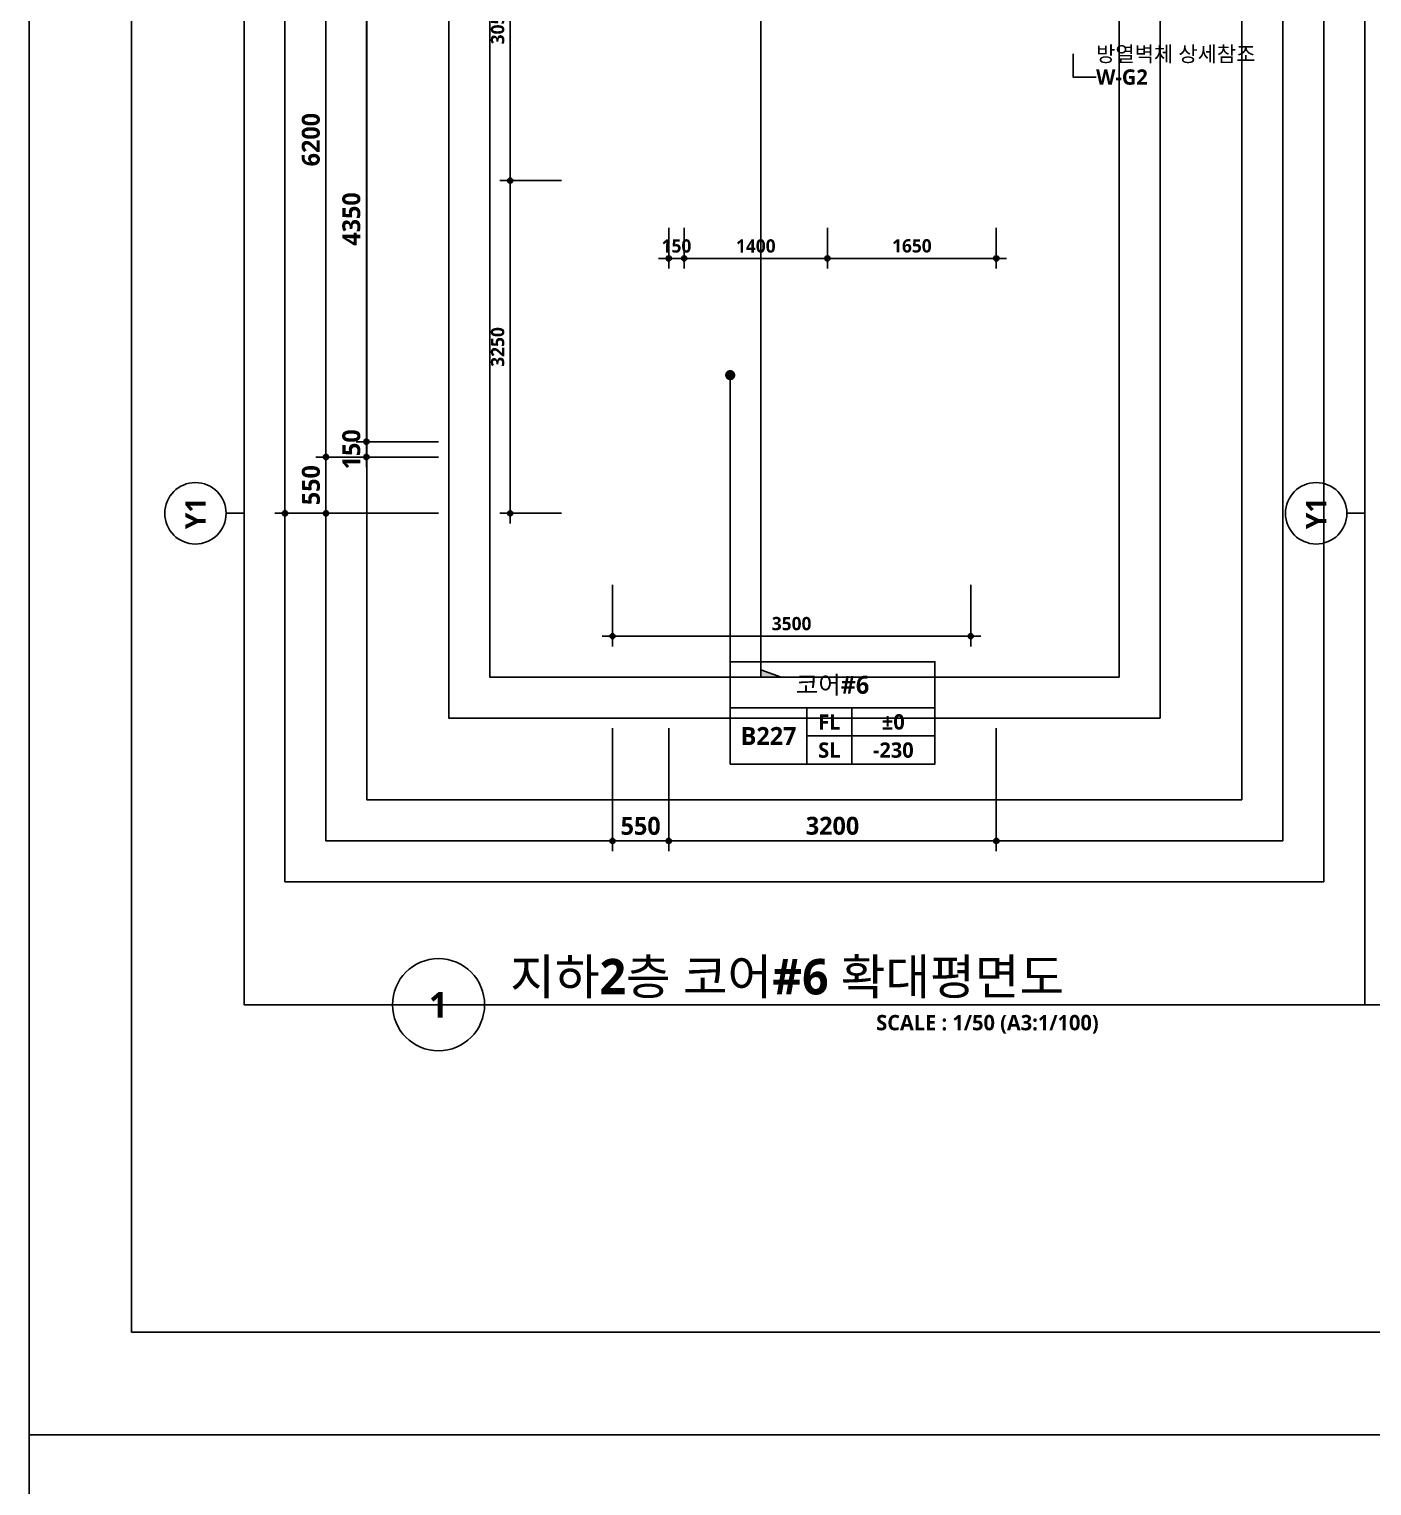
# Model space of a CAD drawing. Header units: millimetres. Extents: x -12482 to 126000, y 0 to 220200.
# Drawn here: x 0 to 13119, y 148000 to 162230 of the extents above; entities that cross this region are included whole.
import ezdxf
from ezdxf.enums import TextEntityAlignment as Align

# ---------------------------------------------------------------- set-up
doc = ezdxf.new("R2010")
doc.units = ezdxf.units.MM
doc.header["$LTSCALE"] = 60
doc.linetypes.add('CEN', pattern=[62, 60, -1, 0, -1])
doc.layers.get('Defpoints').update_dxf_attribs({"color": 153})
for name, color, linetype in [('A-ANNO-DIM', 4, 'Continuous'), ('A-ANNO-GRA1', 7, 'Continuous'), ('A-ANNO-LEAD', 4, 'Continuous'), ('A-ANNO-TEXT1', 7, 'Continuous'), ('A-ANNO-TEXT2', 3, 'Continuous'), ('A-ANNO-TITL', 7, 'Continuous'), ('A-ST-AXIS-BUB', 7, 'Continuous'), ('A-ST-AXIS-DIM', 7, 'Continuous'), ('AA-MKXX', 3, 'Continuous'), ('AA-XXXX-TXT1', 2, 'Continuous')]:
    doc.layers.add(name, color=color, linetype=linetype)
for name, color, linetype, plot in [('Defpoint', 161, 'Continuous', False), ('G(그리드1)', 185, 'Continuous', False), ('G(그리드2)', 235, 'Continuous', False)]:
    doc.layers.add(name, color=color, linetype=linetype, plot=plot)
doc.styles.add('2020음성 1차', font='NanumGothicBold.ttf')
doc.styles.add('SH_나눔', font='')
doc.styles.add('SH_진천_나눔', font='')
doc.styles.get('SH_나눔').set_extended_font_data('NanumGothic', bold=True)
doc.styles.get('SH_진천_나눔').set_extended_font_data('NanumGothic', bold=True)
doc.dimstyles.new('SHP 50', dxfattribs={"dimscale": 50, "dimtxt": 3.5, "dimasz": 1, "dimexe": 2, "dimexo": 2, "dimgap": 1, "dimtad": 1, "dimdec": 0, "dimzin": 0, "dimdsep": 46, "dimtxsty": 'SH_진천_나눔', "dimblk": 'DIMDOT', "dimcen": 0.09, "dimclrd": 256, "dimclre": 256, "dimclrt": 3, "dimadec": 0, "dimazin": 1, "dimtfac": 1, "dimtdec": 0, "dimtix": 1, "dimtmove": 2, "dimatfit": 0, "dimldrblk": 'DIMDOT', "dimfxl": 1, "dimtolj": 1, "dimtzin": 0, "dimlwd": -1, "dimlwe": -1, "dimarcsym": 0})
doc.dimstyles.new('SHP 50내부', dxfattribs={"dimscale": 50, "dimtxt": 2.6, "dimasz": 1, "dimexe": 2, "dimexo": 2, "dimgap": 1, "dimtad": 1, "dimdec": 0, "dimzin": 0, "dimdsep": 46, "dimtxsty": '2020음성 1차', "dimblk": 'DIMDOT', "dimcen": 0.09, "dimclrd": 256, "dimclre": 256, "dimclrt": 3, "dimadec": 0, "dimazin": 1, "dimtfac": 1, "dimtdec": 0, "dimtix": 1, "dimtmove": 2, "dimatfit": 0, "dimldrblk": 'DIMDOT', "dimfxl": 1, "dimtolj": 1, "dimtzin": 0, "dimlwd": -1, "dimlwe": -1, "dimarcsym": 0})

# ---------------------------------------------------------------- blocks, each defined once
blk = doc.blocks.new('DIMDOT')
at = {"color": 0}
blk.add_line((-2, 0), (2, 0), dxfattribs=at)
for radius in [0.5, 0.25]:
    blk.add_circle((0, 0), radius, dxfattribs=at)
blk = doc.blocks.new('*D17154')
at = {"layer": 'A-ST-AXIS-DIM'}
for p, q in [((4000, 164250), (2800, 164250)), ((2900, 164200), (2900, 158100)), ((4000, 158050), (2800, 158050))]:
    blk.add_line(p, q, dxfattribs=at)
at = {"layer": 'Defpoints', "color": 0}
for p in [(4100, 164250), (2900, 158050), (4100, 158050)]:
    blk.add_point(p, dxfattribs=at)
at = {"layer": 'A-ST-AXIS-DIM', "linetype": 'ByBlock', "xscale": 50, "yscale": 50, "zscale": 50}
for p, rotation in [((2900, 164250), 90.00000000000001), ((2900, 158050), 270)]:
    blk.add_blockref('DIMDOT', p, dxfattribs=dict(at, rotation=rotation))
at = {"layer": 'A-ST-AXIS-DIM', "color": 3, "insert": (2753, 161150), "char_height": 175, "attachment_point": 5, "rotation": 90, "style": 'SH_진천_나눔'}
blk.add_mtext('\\A1;6200', dxfattribs=at)
blk = doc.blocks.new('A-ST-AXIS-BUB-1')
at = {"layer": 'A-ST-AXIS-BUB'}
blk.add_line((0, 350), (0, 0), dxfattribs=at)
blk.add_circle((0, 950), 600, dxfattribs=at)
blk = doc.blocks.new('*D17156')
at = {"layer": 'A-ST-AXIS-DIM'}
for p, q in [((4000, 158050), (2800, 158050)), ((2900, 158000), (2900, 157550)), ((4000, 157500), (2800, 157500))]:
    blk.add_line(p, q, dxfattribs=at)
at = {"layer": 'Defpoints', "color": 0}
for p in [(4100, 158050), (2900, 157500), (4100, 157500)]:
    blk.add_point(p, dxfattribs=at)
at = {"layer": 'A-ST-AXIS-DIM', "linetype": 'ByBlock', "xscale": 50, "yscale": 50, "zscale": 50}
for p, rotation in [((2900, 158050), 90), ((2900, 157500), 270)]:
    blk.add_blockref('DIMDOT', p, dxfattribs=dict(at, rotation=rotation))
at = {"layer": 'A-ST-AXIS-DIM', "color": 3, "insert": (2754, 157775), "char_height": 175, "attachment_point": 5, "rotation": 90, "style": 'SH_진천_나눔'}
blk.add_mtext('\\A1;550', dxfattribs=at)
blk = doc.blocks.new('*U13165')
at = {"layer": 'A-ANNO-TITL'}
blk.add_line((0, 0), (6250, 0), dxfattribs=at)
blk.add_circle((-450, 0), 450, dxfattribs=at)
at = {"layer": 'AA-XXXX-TXT1', "style": 'SH_진천_나눔'}
blk.add_attdef('DWG.TITLE', (250, 100), '', height=350, dxfattribs=at)
at = {"layer": 'AA-XXXX-TXT1', "color": 7, "style": 'SH_진천_나눔'}
blk.add_attdef('NO1', text='', height=300, dxfattribs=at).set_placement((-450, 0), align=Align.MIDDLE)
at = {"layer": 'AA-XXXX-TXT1', "style": 'SH_진천_나눔'}
blk.add_attdef('SCALE', text='', height=150, dxfattribs=at).set_placement((6000, -100), align=Align.TOP_RIGHT)
blk = doc.blocks.new('*D18642')
at = {"layer": 'A-ST-AXIS-DIM'}
for p, q in [((4000, 169000), (2400, 169000)), ((2500, 157550), (2500, 168950)), ((4000, 157500), (2400, 157500))]:
    blk.add_line(p, q, dxfattribs=at)
at = {"layer": 'Defpoints', "color": 0}
for p in [(2500, 169000), (4100, 169000), (4100, 157500)]:
    blk.add_point(p, dxfattribs=at)
at = {"layer": 'A-ST-AXIS-DIM', "linetype": 'ByBlock', "xscale": 50, "yscale": 50, "zscale": 50}
for p, rotation in [((2500, 169000), 90), ((2500, 157500), 270)]:
    blk.add_blockref('DIMDOT', p, dxfattribs=dict(at, rotation=rotation))
at = {"layer": 'A-ST-AXIS-DIM', "color": 3, "insert": (2354, 163250), "char_height": 175, "attachment_point": 5, "rotation": 90, "style": 'SH_진천_나눔'}
blk.add_mtext('\\A1;11500', dxfattribs=at)
blk = doc.blocks.new('G$C9D92D8A7')
at = {"layer": 'A-ANNO-GRA1'}
for p, q in [((0, 11), (40, 11)), ((15, 11), (15, 0)), ((23.75, 11), (23.75, 0)), ((15, 5.5), (40, 5.5))]:
    blk.add_line(p, q, dxfattribs=at)
blk.add_lwpolyline([(0, 20), (0, 0), (40, 0), (40, 20)], close=True, dxfattribs=at)
at = {"style": '2020음성 1차'}
for tag, height, p in [('실명', 3.5, (20, 15.5)), ('마감레벨', 3, (31.875, 8.25)), ('실번호', 3.5, (7.5, 5.5)), ('구조레벨', 3, (31.875, 2.75))]:
    blk.add_attdef(tag, text='', height=height, dxfattribs=at).set_placement(p, align=Align.MIDDLE_CENTER)
at = {"layer": 'A-ANNO-TEXT1', "style": 'SH_나눔'}
for s, p in [('FL', (19.375, 8.25)), ('SL', (19.375, 2.75))]:
    blk.add_text(s, height=3, dxfattribs=at).set_placement(p, align=Align.MIDDLE)
blk = doc.blocks.new('*D18645')
at = {"layer": 'A-ST-AXIS-DIM'}
for p, q in [((5700, 155400), (5700, 154200)), ((6250, 155400), (6250, 154200)), ((5750, 154300), (6200, 154300))]:
    blk.add_line(p, q, dxfattribs=at)
at = {"layer": 'Defpoints', "color": 0}
for p in [(5700, 155500), (6250, 155500), (6250, 154300)]:
    blk.add_point(p, dxfattribs=at)
at = {"layer": 'A-ST-AXIS-DIM', "linetype": 'ByBlock', "xscale": 50, "yscale": 50, "zscale": 50, "rotation": 180}
blk.add_blockref('DIMDOT', (5700, 154300), dxfattribs=at)
at = {"layer": 'A-ST-AXIS-DIM', "linetype": 'ByBlock', "xscale": 50, "yscale": 50, "zscale": 50}
blk.add_blockref('DIMDOT', (6250, 154300), dxfattribs=at)
at = {"layer": 'A-ST-AXIS-DIM', "color": 3, "insert": (5975, 154446), "char_height": 175, "attachment_point": 5, "style": 'SH_진천_나눔'}
blk.add_mtext('\\A1;550', dxfattribs=at)
blk = doc.blocks.new('*D18646')
at = {"layer": 'A-ST-AXIS-DIM'}
for p, q in [((6250, 155400), (6250, 154200)), ((9450, 155400), (9450, 154200)), ((9400, 154300), (6300, 154300))]:
    blk.add_line(p, q, dxfattribs=at)
at = {"layer": 'Defpoints', "color": 0}
for p in [(6250, 155500), (9450, 155500), (6250, 154300)]:
    blk.add_point(p, dxfattribs=at)
at = {"layer": 'A-ST-AXIS-DIM', "linetype": 'ByBlock', "xscale": 50, "yscale": 50, "zscale": 50, "rotation": 180}
blk.add_blockref('DIMDOT', (6250, 154300), dxfattribs=at)
at = {"layer": 'A-ST-AXIS-DIM', "linetype": 'ByBlock', "xscale": 50, "yscale": 50, "zscale": 50}
blk.add_blockref('DIMDOT', (9450, 154300), dxfattribs=at)
at = {"layer": 'A-ST-AXIS-DIM', "color": 3, "insert": (7850, 154447), "char_height": 175, "attachment_point": 5, "style": 'SH_진천_나눔'}
blk.add_mtext('\\A1;3200', dxfattribs=at)
blk = doc.blocks.new('*D18647')
at = {"layer": 'A-ST-AXIS-DIM'}
for p, q in [((4000, 162550), (3196, 162550)), ((3296, 162500), (3296, 158250)), ((4000, 158200), (3196, 158200))]:
    blk.add_line(p, q, dxfattribs=at)
at = {"layer": 'Defpoints', "color": 0}
for p in [(4100, 162550), (3296, 158200), (4100, 158200)]:
    blk.add_point(p, dxfattribs=at)
at = {"layer": 'A-ST-AXIS-DIM', "linetype": 'ByBlock', "xscale": 50, "yscale": 50, "zscale": 50}
for p, rotation in [((3296, 162550), 90.00000000000004), ((3296, 158200), 270.0000000000001)]:
    blk.add_blockref('DIMDOT', p, dxfattribs=dict(at, rotation=rotation))
at = {"layer": 'A-ST-AXIS-DIM', "color": 3, "insert": (3149, 160375), "char_height": 175, "attachment_point": 5, "rotation": 90, "style": 'SH_진천_나눔'}
blk.add_mtext('\\A1;4350', dxfattribs=at)
blk = doc.blocks.new('*D18650')
at = {"layer": 'A-ST-AXIS-DIM'}
for p, q in [((3296, 158250), (3296, 158300)), ((4000, 158200), (3196, 158200)), ((3296, 158050), (3296, 158200)), ((4000, 158050), (3196, 158050)), ((3296, 158000), (3296, 157950))]:
    blk.add_line(p, q, dxfattribs=at)
at = {"layer": 'Defpoints', "color": 0}
for p in [(3296, 158200), (4100, 158200), (4100, 158050)]:
    blk.add_point(p, dxfattribs=at)
at = {"layer": 'A-ST-AXIS-DIM', "linetype": 'ByBlock', "xscale": 50, "yscale": 50, "zscale": 50}
for p, rotation in [((3296, 158200), 270), ((3296, 158050), 90)]:
    blk.add_blockref('DIMDOT', p, dxfattribs=dict(at, rotation=rotation))
at = {"layer": 'A-ST-AXIS-DIM', "color": 3, "insert": (3149, 158125), "char_height": 175, "attachment_point": 5, "rotation": 90, "style": 'SH_진천_나눔'}
blk.add_mtext('\\A1;150', dxfattribs=at)
blk = doc.blocks.new('*D18651')
at = {"layer": 'A-ANNO-DIM'}
for p, q in [((6400, 160290), (6400, 159890)), ((7800, 160290), (7800, 159890)), ((7750, 159990), (6450, 159990))]:
    blk.add_line(p, q, dxfattribs=at)
at = {"layer": 'Defpoints', "color": 0}
for p in [(6400, 160390), (7800, 160390), (6400, 159990)]:
    blk.add_point(p, dxfattribs=at)
at = {"layer": 'A-ANNO-DIM', "linetype": 'ByBlock', "xscale": 50, "yscale": 50, "zscale": 50, "rotation": 180}
blk.add_blockref('DIMDOT', (6400, 159990), dxfattribs=at)
at = {"layer": 'A-ANNO-DIM', "linetype": 'ByBlock', "xscale": 50, "yscale": 50, "zscale": 50}
blk.add_blockref('DIMDOT', (7800, 159990), dxfattribs=at)
at = {"layer": 'A-ANNO-DIM', "color": 3, "insert": (7100, 160111), "char_height": 130, "attachment_point": 5, "style": '2020음성 1차'}
blk.add_mtext('\\A1;1400', dxfattribs=at)
blk = doc.blocks.new('*D18652')
at = {"layer": 'A-ANNO-DIM'}
for p, q in [((6250, 160290), (6250, 159890)), ((6400, 160290), (6400, 159890)), ((6200, 159990), (6150, 159990)), ((6250, 159990), (6400, 159990)), ((6450, 159990), (6500, 159990))]:
    blk.add_line(p, q, dxfattribs=at)
at = {"layer": 'Defpoints', "color": 0}
for p in [(6250, 160390), (6400, 160390), (6400, 159990)]:
    blk.add_point(p, dxfattribs=at)
at = {"layer": 'A-ANNO-DIM', "linetype": 'ByBlock', "xscale": 50, "yscale": 50, "zscale": 50}
blk.add_blockref('DIMDOT', (6250, 159990), dxfattribs=at)
at = {"layer": 'A-ANNO-DIM', "linetype": 'ByBlock', "xscale": 50, "yscale": 50, "zscale": 50, "rotation": 180}
blk.add_blockref('DIMDOT', (6400, 159990), dxfattribs=at)
at = {"layer": 'A-ANNO-DIM', "color": 3, "insert": (6325, 160111), "char_height": 130, "attachment_point": 5, "style": '2020음성 1차'}
blk.add_mtext('\\A1;150', dxfattribs=at)
blk = doc.blocks.new('*D18653')
at = {"layer": 'A-ANNO-DIM'}
for p, q in [((7800, 160290), (7800, 159890)), ((9450, 160290), (9450, 159890)), ((7850, 159990), (9400, 159990))]:
    blk.add_line(p, q, dxfattribs=at)
at = {"layer": 'Defpoints', "color": 0}
for p in [(7800, 160390), (9450, 160390), (9450, 159990)]:
    blk.add_point(p, dxfattribs=at)
at = {"layer": 'A-ANNO-DIM', "linetype": 'ByBlock', "xscale": 50, "yscale": 50, "zscale": 50, "rotation": 180}
blk.add_blockref('DIMDOT', (7800, 159990), dxfattribs=at)
at = {"layer": 'A-ANNO-DIM', "linetype": 'ByBlock', "xscale": 50, "yscale": 50, "zscale": 50}
blk.add_blockref('DIMDOT', (9450, 159990), dxfattribs=at)
at = {"layer": 'A-ANNO-DIM', "color": 3, "insert": (8625, 160112), "char_height": 130, "attachment_point": 5, "style": '2020음성 1차'}
blk.add_mtext('\\A1;1650', dxfattribs=at)
blk = doc.blocks.new('*D18696')
at = {"layer": 'A-ANNO-DIM'}
for p, q in [((5700, 156800), (5700, 156200)), ((9200, 156800), (9200, 156200)), ((9150, 156300), (5750, 156300))]:
    blk.add_line(p, q, dxfattribs=at)
at = {"layer": 'Defpoints', "color": 0}
for p in [(5700, 156900), (9200, 156900), (5700, 156300)]:
    blk.add_point(p, dxfattribs=at)
at = {"layer": 'A-ANNO-DIM', "linetype": 'ByBlock', "xscale": 50, "yscale": 50, "zscale": 50, "rotation": 180}
blk.add_blockref('DIMDOT', (5700, 156300), dxfattribs=at)
at = {"layer": 'A-ANNO-DIM', "linetype": 'ByBlock', "xscale": 50, "yscale": 50, "zscale": 50}
blk.add_blockref('DIMDOT', (9200, 156300), dxfattribs=at)
at = {"layer": 'A-ANNO-DIM', "color": 3, "insert": (7450, 156422), "char_height": 130, "attachment_point": 5, "style": '2020음성 1차'}
blk.add_mtext('\\A1;3500', dxfattribs=at)
blk = doc.blocks.new('*D18706')
at = {"layer": 'A-ANNO-DIM'}
for p, q in [((5200, 163800), (4600, 163800)), ((4700, 160800), (4700, 163750)), ((5200, 160750), (4600, 160750))]:
    blk.add_line(p, q, dxfattribs=at)
at = {"layer": 'Defpoints', "color": 0}
for p in [(4700, 163800), (5300, 163800), (5300, 160750)]:
    blk.add_point(p, dxfattribs=at)
at = {"layer": 'A-ANNO-DIM', "linetype": 'ByBlock', "xscale": 50, "yscale": 50, "zscale": 50}
for p, rotation in [((4700, 163800), 90), ((4700, 160750), 270)]:
    blk.add_blockref('DIMDOT', p, dxfattribs=dict(at, rotation=rotation))
at = {"layer": 'A-ANNO-DIM', "color": 3, "insert": (4578, 162275), "char_height": 130, "attachment_point": 5, "rotation": 90, "style": '2020음성 1차'}
blk.add_mtext('\\A1;3050', dxfattribs=at)
blk = doc.blocks.new('*D18707')
at = {"layer": 'A-ANNO-DIM'}
for p, q in [((5200, 160750), (4600, 160750)), ((4700, 160700), (4700, 157550)), ((5200, 157500), (4600, 157500))]:
    blk.add_line(p, q, dxfattribs=at)
at = {"layer": 'Defpoints', "color": 0}
for p in [(5300, 160750), (4700, 157500), (5300, 157500)]:
    blk.add_point(p, dxfattribs=at)
at = {"layer": 'A-ANNO-DIM', "linetype": 'ByBlock', "xscale": 50, "yscale": 50, "zscale": 50}
for p, rotation in [((4700, 160750), 90), ((4700, 157500), 270)]:
    blk.add_blockref('DIMDOT', p, dxfattribs=dict(at, rotation=rotation))
at = {"layer": 'A-ANNO-DIM', "color": 3, "insert": (4578, 159125), "char_height": 130, "attachment_point": 5, "rotation": 90, "style": '2020음성 1차'}
blk.add_mtext('\\A1;3250', dxfattribs=at)
blk = doc.blocks.new('*U22506')
at = {"layer": 'AA-MKXX'}
blk.add_hatch(color=256, dxfattribs=at).paths.add_polyline_path([(41300, 600), (41090, 0), (41300, 0)])
at = {"layer": 'AA-MKXX', "linetype": 'CEN', "ltscale": 300}
blk.add_line((900, 0), (41300, 0), dxfattribs=at)
at = {"layer": 'AA-MKXX'}
blk.add_lwpolyline([(41300, 0), (41300, 600), (41090, 0)], close=True, dxfattribs=at)

msp = doc.modelspace()

# ---------------------------------------------------------------- linework, layer by layer
at = {"const_width": 50}
msp.add_lwpolyline([(6850, 158825, 1), (6850, 158875, 1)], format="xyb", close=True, dxfattribs=at)
msp.add_lwpolyline([(6850, 158850), (6850, 156050)])
at = {"layer": 'A-ANNO-LEAD'}
msp.add_lwpolyline([(9750, 161986.9, 0, 31.3, 0), (9843.8, 161986.9, 0, 0, 0), (10425, 161986.9, 0, 0, 0)], format="xyseb", dxfattribs=at)
msp.add_lwpolyline([(10425, 161761.9), (10200, 161761.9), (10200, 161986.9)], dxfattribs=at)
at = {"layer": 'Defpoint'}
for points in [[(0, 178200), (42000, 178200), (42000, 148500), (0, 148500)], [(1000, 149500), (36500, 149500), (36500, 177200), (1000, 177200)], [(0, 148500), (42000, 148500), (42000, 118800), (0, 118800)]]:
    msp.add_lwpolyline(points, close=True, dxfattribs=at)
at = {"layer": 'G(그리드1)'}
for points in [[(13050, 152700), (2100, 152700), (2100, 174000), (13050, 174000)], [(24000, 152700), (13050, 152700), (13050, 174000), (24000, 174000)], [(12650, 153900), (2500, 153900), (2500, 173600), (12650, 173600)], [(12250, 154300), (2900, 154300), (2900, 173200), (12250, 173200)], [(11850, 154700), (3300, 154700), (3300, 172800), (11850, 172800)], [(11050, 155500), (4100, 155500), (4100, 171600), (11050, 171600)]]:
    msp.add_lwpolyline(points, close=True, dxfattribs=at)
at = {"layer": 'G(그리드2)'}
msp.add_lwpolyline([(10650, 155900), (4500, 155900), (4500, 171200), (10650, 171200)], close=True, dxfattribs=at)

# ---------------------------------------------------------------- block references
at = {"xscale": 0.3333333333333333, "yscale": 0.3333333333333333, "zscale": 0.3333333333333333, "rotation": 270.0000000000003}
msp.add_blockref('*U22506', (7148.1, 169666.7), dxfattribs=at)
ref = msp.add_blockref('*U13165', (4450, 152700))
ref.add_attrib('SCALE', 'SCALE : 1/50 (A3:1/100)', dxfattribs={"layer": 'A-ANNO-TITL', "height": 150, "style": 'SH_진천_나눔'}).set_placement((10450, 152600), align=Align.TOP_RIGHT)
ref.add_attrib('DWG.TITLE', '지하2층 코어#6 확대평면도', (4700, 152800), dxfattribs={"layer": 'A-ANNO-TITL', "height": 347.908, "style": 'SH_진천_나눔'})
ref.add_attrib('NO1', '1', dxfattribs={"layer": 'A-ANNO-TITL', "color": 7, "height": 250, "style": 'SH_진천_나눔'}).set_placement((4000, 152700), align=Align.MIDDLE)
at = {"layer": 'A-ANNO-TEXT1'}
ref = msp.add_blockref('G$C9D92D8A7', (6850, 155050), dxfattribs=dict(at, xscale=50, yscale=50, zscale=50))
ref.add_attrib('실명', '코어#6', dxfattribs={"layer": 'A-ANNO-TEXT2', "height": 175, "style": '2020음성 1차'}).set_placement((7850, 155825, 103000), align=Align.MIDDLE_CENTER)
ref.add_attrib('실번호', 'B227', dxfattribs={"layer": 'A-ANNO-TEXT2', "height": 175, "style": '2020음성 1차'}).set_placement((7225, 155325, 103000), align=Align.MIDDLE_CENTER)
ref.add_attrib('마감레벨', '%%p0', dxfattribs={"height": 150, "style": '2020음성 1차'}).set_placement((8443.7, 155462.5, 103000), align=Align.MIDDLE_CENTER)
ref.add_attrib('구조레벨', '-230', dxfattribs={"height": 150, "style": '2020음성 1차'}).set_placement((8443.7, 155187.5, 103000), align=Align.MIDDLE_CENTER)
at = {"layer": 'A-ST-AXIS-BUB', "xscale": 0.5, "yscale": 0.5, "zscale": 0.5, "rotation": 90}
for p in [(2100, 157500), (13050, 157500)]:
    msp.add_blockref('A-ST-AXIS-BUB-1', p, dxfattribs=at)

# ---------------------------------------------------------------- texts
at = {"layer": 'A-ANNO-TEXT1', "style": '2020음성 1차'}
for s, p in [('방열벽체 상세참조', (10425, 161986.9)), ('W-G2', (10425, 161761.9))]:
    msp.add_text(s, height=150, dxfattribs=at).set_placement(p, align=Align.MIDDLE_LEFT)
at = {"layer": 'A-ANNO-TEXT1', "style": 'SH_진천_나눔'}
for p in [(1625, 157500), (12575, 157500)]:
    msp.add_text('Y1', height=200, rotation=90, dxfattribs=at).set_placement(p, align=Align.MIDDLE_CENTER)

# ---------------------------------------------------------------- dimensions: what is measured, and where the dimension line sits
at = {"layer": 'A-ANNO-DIM'}
for base, p1, p2, angle, picture, middle in [((4700, 163800), (5300, 160750), (5300, 163800), 90, '*D18706', (4578.3, 162275)), ((4700, 157500), (5300, 160750), (5300, 157500), 270, '*D18707', (4578.3, 159125)), ((6400, 159990), (7800, 160390), (6400, 160390), 180, '*D18651', (7100, 160111.3)), ((9450, 159990), (7800, 160390), (9450, 160390), 0, '*D18653', (8625, 160111.7)), ((5700, 156300), (9200, 156900), (5700, 156900), 180, '*D18696', (7450, 156421.7))]:
    dim = msp.add_linear_dim(base=base, p1=p1, p2=p2, angle=angle, dimstyle='SHP 50내부', override={"dimtxsty": '2020음성 1차', "dimldrblk": 'DIMDOT'}, dxfattribs=at)
    dim.commit()
    dim.dimension.update_dxf_attribs({"geometry": picture, "text_midpoint": middle})
dim = msp.add_linear_dim(base=(6400, 159990), p1=(6250, 160390), p2=(6400, 160390), dimstyle='SHP 50내부', override={"dimtxsty": '2020음성 1차', "dimldrblk": 'DIMDOT'}, dxfattribs=at)
dim.commit()
dim.dimension.update_dxf_attribs({"geometry": '*D18652', "text_midpoint": (6325, 160111.5)})
at = {"layer": 'A-ST-AXIS-DIM'}
for base, p1, p2, angle, picture, middle in [((2500, 169000), (4100, 157500), (4100, 169000), 90, '*D18642', (2353.8, 163250)), ((2900, 158050), (4100, 164250), (4100, 158050), 270, '*D17154', (2753.4, 161150)), ((2900, 157500), (4100, 158050), (4100, 157500), 270, '*D17156', (2753.8, 157775)), ((6250, 154300), (9450, 155500), (6250, 155500), 180, '*D18646', (7850, 154446.6))]:
    dim = msp.add_linear_dim(base=base, p1=p1, p2=p2, angle=angle, dimstyle='SHP 50', dxfattribs=at)
    dim.commit()
    dim.dimension.update_dxf_attribs({"geometry": picture, "text_midpoint": middle})
for p1, angle, picture, middle in [((4100, 162550), 90, '*D18647', (3149.1, 160375)), ((4100, 158050), 270, '*D18650', (3149.5, 158125))]:
    dim = msp.add_linear_dim(base=(3295.7, 158200), p1=p1, p2=(4100, 158200), angle=angle, dimstyle='SHP 50', override={"dimtxsty": 'SH_진천_나눔', "dimldrblk": 'DIMDOT'}, dxfattribs=at)
    dim.commit()
    dim.dimension.update_dxf_attribs({"geometry": picture, "text_midpoint": middle})
dim = msp.add_linear_dim(base=(6250, 154300), p1=(5700, 155500), p2=(6250, 155500), dimstyle='SHP 50', dxfattribs=at)
dim.commit()
dim.dimension.update_dxf_attribs({"geometry": '*D18645', "text_midpoint": (5975, 154446.2)})

doc.saveas('drawing.dxf')
